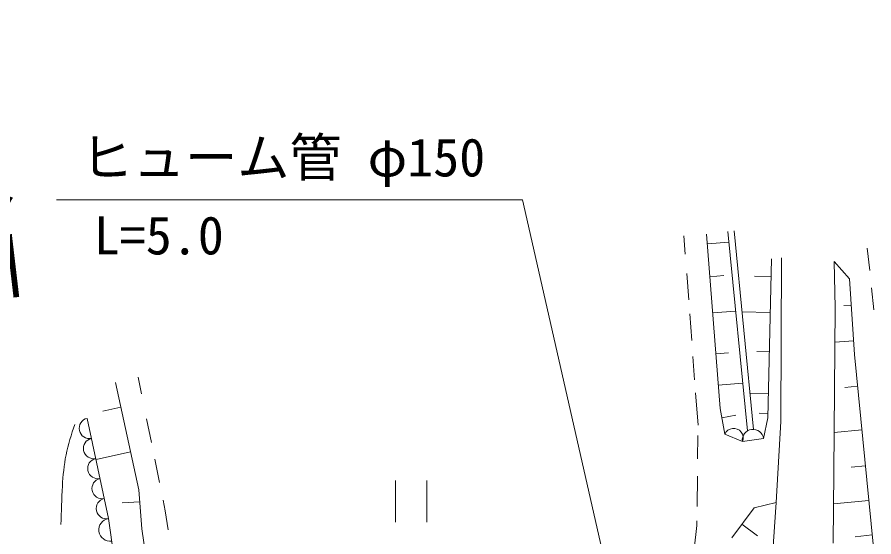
# Model space of a CAD drawing. Units: millimetres, scale not verified. Extents: x 40000 to 680000, y 20000 to 380000.
# Drawn here: x 327129 to 368190, y 314810 to 339730 of the extents above; entities that cross this region are included whole.
import ezdxf
from ezdxf.enums import TextEntityAlignment as Align

# ---------------------------------------------------------------- set-up
doc = ezdxf.new("R2010")
doc.units = ezdxf.units.MM
doc.header["$LTSCALE"] = 1000
for name, color, linetype, lineweight in [('M-BGD', 7, 'Continuous', 13), ('M-STR-HTXT', 7, 'Continuous', 13), ('M-STR-STR3', 7, 'Continuous', 13)]:
    doc.layers.add(name, color=color, linetype=linetype, lineweight=lineweight)
doc.styles.add('@ＭＳ ゴシック', font='')
doc.styles.add('ＭＳ ゴシック', font='')
doc.styles.get('@ＭＳ ゴシック').set_extended_font_data('@MS Gothic')
doc.styles.get('ＭＳ ゴシック').set_extended_font_data('MS Gothic')

msp = doc.modelspace()

# ---------------------------------------------------------------- linework, layer by layer
at = {"layer": 'M-BGD'}
for p, q in [((360821, 320959), (360176, 329320)), ((361192, 329459), (362126, 319888)), ((361491, 329488), (362420, 319964)), ((359084, 329247), (359150, 328358)), ((361243, 328940), (360212, 328861)), ((367989, 327575), (367875, 328648)), ((363281, 328134), (363101, 320512)), ((363761, 328192), (363732, 320348)), ((366292, 328019), (367025, 327180)), ((366340, 325791), (366292, 328019)), ((359219, 327438), (359314, 326168)), ((360999, 327334), (360334, 327282)), ((362465, 327313), (363261, 327294)), ((367025, 327180), (367260, 323559)), ((368190, 325688), (368076, 326757)), ((361565, 325639), (360467, 325555)), ((366274, 317910), (366340, 325791)), ((366749, 325897), (367107, 325920)), ((359364, 325501), (359459, 324229)), ((361870, 325601), (363221, 325569)), ((366327, 324150), (367218, 324208)), ((361228, 323626), (360619, 323579)), ((362583, 323692), (363176, 323678)), ((359517, 323451), (359600, 322346)), ((368157, 314453), (367260, 323559)), ((333092, 321661), (332930, 322463)), ((332961, 317063), (331837, 322214)), ((361902, 322179), (360734, 322089)), ((366798, 321977), (367410, 322038)), ((359648, 321712), (359764, 320162)), ((362251, 321700), (363129, 321679)), ((331237, 320844), (332095, 321031)), ((361054, 319736), (360821, 320959)), ((362698, 320736), (363106, 320726)), ((330491, 320492), (331512, 315686)), ((333563, 319340), (333333, 320475)), ((361571, 320638), (360906, 320511)), ((363101, 320512), (362902, 319521)), ((363732, 320348), (363513, 316457)), ((366290, 319819), (367616, 319950)), ((359758, 319673), (359745, 318547)), ((361889, 319387), (361054, 319736)), ((362902, 319521), (361889, 319387)), ((330909, 318524), (332563, 318885)), ((333951, 317424), (333725, 318540)), ((366246, 314513), (366274, 317910)), ((367107, 318152), (367786, 318219)), ((345268, 315513), (345268, 317513)), ((346768, 317513), (346768, 315513)), ((359736, 317713), (359720, 316261)), ((333100, 315194), (332961, 317063)), ((332168, 316435), (333003, 316497)), ((334228, 316060), (334123, 316576)), ((361383, 314765), (362451, 316205)), ((362451, 316205), (363513, 316457)), ((363513, 316457), (363270, 313058)), ((366262, 316393), (367950, 316559)), ((334363, 315144), (334228, 316060)), ((331512, 315686), (332286, 310300)), ((359710, 315352), (359574, 314228)), ((359712, 315575), (359710, 315352)), ((362605, 314866), (361865, 315415)), ((334098, 308377), (333100, 315194)), ((367298, 314819), (368113, 314900))]:
    msp.add_line(p, q, dxfattribs=at)
for centre, radius, start, end in [((330593, 320012), 491, 101.9917, 281.9917), ((361471, 319562), 452, 337.311, 157.311), ((362395, 319454), 511, 7.5161, 187.5161), ((330797, 319050), 491, 101.9917, 281.9917), ((331001, 318089), 491, 101.9917, 281.9917), ((331205, 317128), 491, 101.9917, 281.9917), ((331410, 316167), 491, 101.9917, 281.9917), ((331589, 315147), 544, 98.1821, 278.1821)]:
    msp.add_arc(centre, radius, start, end, dxfattribs=at)
msp.add_open_spline([(329890, 320203), (329732, 319720), (329574, 319237), (329473, 318741), (329372, 318250), (329329, 317747), (329299, 317245), (329262, 316629), (329245, 316014), (329229, 315400)], degree=3, knots=[0, 0, 0, 0, 1, 1, 1, 2, 2, 2, 3, 3, 3, 3], dxfattribs=at)
at = {"layer": 'M-STR-STR3'}
for p in [(329011, 330966), (356134, 309925)]:
    msp.add_line(p, (351348, 330966), dxfattribs=at)

# ---------------------------------------------------------------- texts
at = {"layer": 'M-STR-HTXT', "style": '@ＭＳ ゴシック'}
msp.add_text('上舞谷川', height=2566, rotation=276.689, dxfattribs=at).set_placement((322169, 339674), align=Align.BOTTOM_LEFT)
at = {"layer": 'M-STR-STR3', "style": 'ＭＳ ゴシック'}
for s, p in [('ヒューム管 φ150', (330179, 331540)), ('L=5.0', (330799, 327802))]:
    msp.add_text(s, height=1833, dxfattribs=at).set_placement(p, align=Align.BOTTOM_LEFT)

doc.saveas('drawing.dxf')
